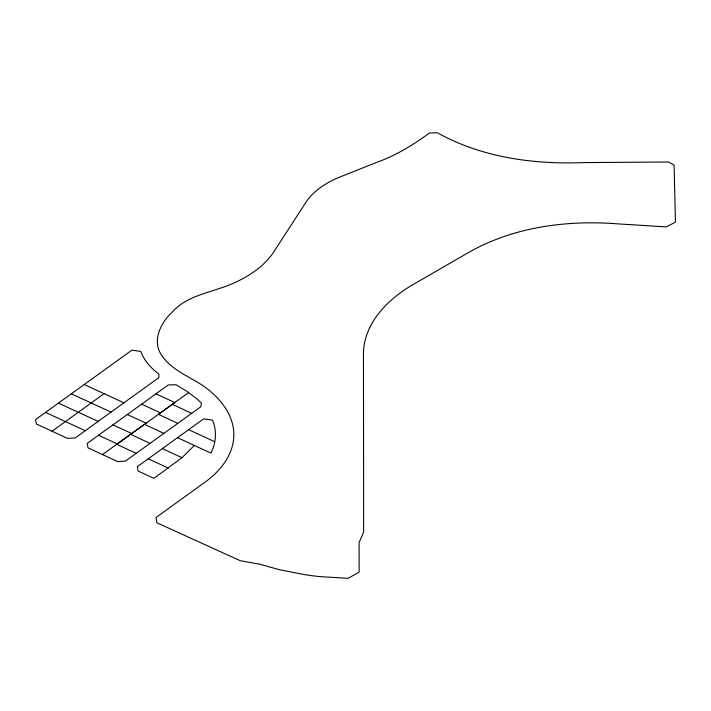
<?xml version="1.0" encoding="UTF-8"?>
<svg xmlns="http://www.w3.org/2000/svg" width="711" height="711" viewBox="0 0 711 711"><rect width="100%" height="100%" fill="white"/><g stroke="black" fill="none" stroke-linecap="round" stroke-linejoin="round"><path stroke-width="1.07" d="M177.546 437.665L203.613 418.886L212.527 420.121C216.979 430.688 216.135 442.98 210.883 453.094L177.546 437.665L137.339 466.647L138.112 471.055L153.896 478.352L181.998 457.706L194.316 445.424M84.218 384.544L131.926 350.15L140.858 351.447C144.12 360.779 151.141 368.316 158.962 374.119L158.802 377.674L75.206 437.923L67.527 438.403L36.403 424.005L35.55 419.579L84.218 384.544L123.945 402.799M52.036 431.23L104.073 393.663M98.553 435.248L168.329 384.935L176.017 384.749L186.94 391.334L197.329 399.253L201.337 403.137L200.929 406.683L125.394 461.119L117.733 461.617L102.491 454.569L88.031 447.868L87.204 443.424L98.553 435.248L117.306 443.904L144.537 424.325L163.868 433.381M102.491 454.569L130.646 434.314L150.012 443.38M188.673 392.561L158.429 414.326L177.75 423.374M117.306 443.904L116.764 444.295L136.156 453.351M141.622 404.195L160.499 412.842M127.269 414.54L146.111 423.187M71.304 393.841L111.058 412.096M155.967 393.85L174.844 402.524L131.722 433.532L112.916 424.894M58.409 403.119L98.145 421.392M188.637 429.666L214.758 441.744M162.348 448.614L181.998 457.706M148.226 458.799L168.24 468.06M45.54 412.389L85.222 430.724M172.32 404.328L191.659 413.358M363.454 353.74L363.65 532.068L359.091 542.662L359.135 572.177L348.097 578.301L320.394 576.657A150.741 87.026 0 0 1 304.361 574.559L279.947 569.831L259.968 564.267L240.176 560.677L156.882 522.789L155.967 517.51L203.933 482.965C217.53 473.393 229.671 459.91 233.021 443.157A131.624 75.988 0 0 0 233.866 434.154C233.617 417.526 223.716 402.853 211.469 392.348C196.476 378.465 174.408 373.391 162.348 356.264C151.487 341.982 160.153 323.247 171.822 312.529C186.851 295.198 211.078 292.71 231.137 284.196A119.581 69.038 0 0 0 243.278 278.383C254.689 272.18 265.301 264.03 272.846 253.338L304.521 204.457C311.933 192.006 324.492 183.731 337.503 177.981L377.577 162.028C396.356 155.291 413.438 144.768 429.444 133.01L437.265 132.699C481.623 157.495 533.428 164.57 583.589 162.597L668.589 161.992L674.099 165.059L675.45 222.108L666.42 226.898L618.454 223.921C567.129 219.823 513.36 226.809 468.167 252.725L413.411 284.373C388.286 298.789 363.765 322.847 363.454 353.74"/></g></svg>
